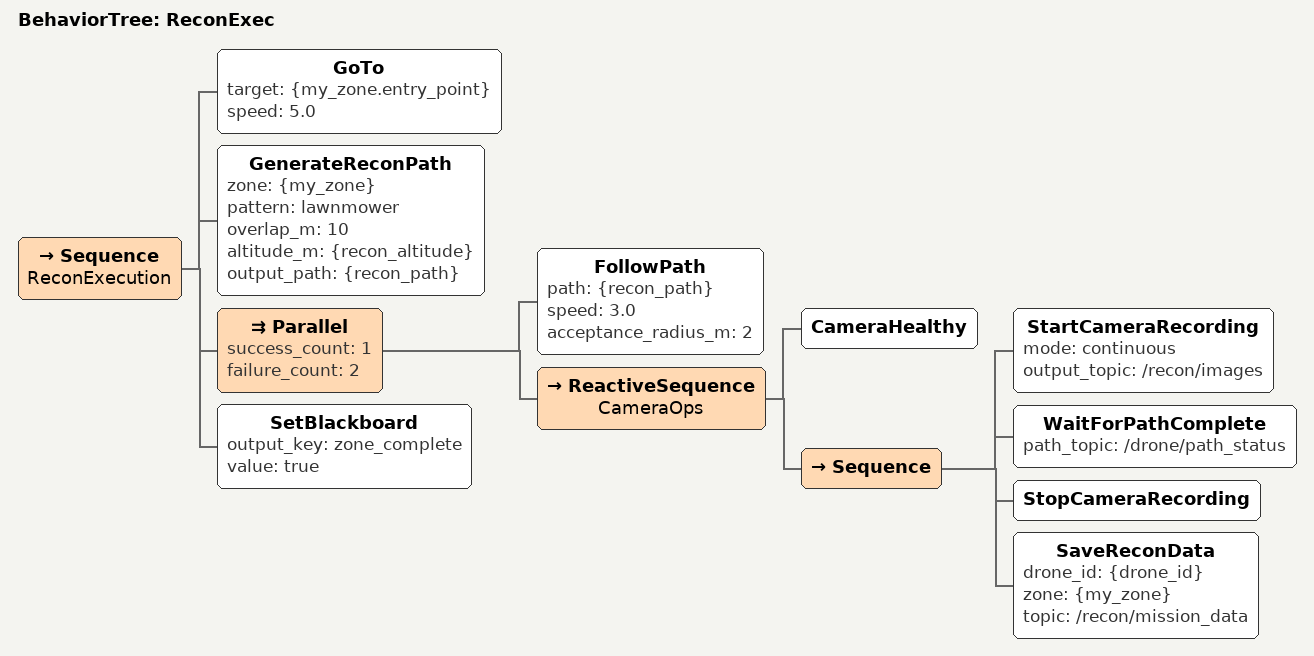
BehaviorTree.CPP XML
<?xml version="1.0"?>
<!--
  recon_exec_bt.xml — 구역 배정, 경로 생성, 경로 비행, 카메라 촬영을 담당

-->
<root main_tree_to_execute="ReconExec">

  <BehaviorTree ID="ReconExec">
    <Sequence name="ReconExecution">

      <!-- STEP 1: 내 구역으로 단독 이동 -->
      <GoTo
        target="{my_zone.entry_point}"
        speed="5.0"/>

      <!-- STEP 2: 구역 내 비행 경로 생성 (lawnmower 패턴) -->
      <GenerateReconPath
        zone="{my_zone}"
        pattern="lawnmower"
        overlap_m="10"
        altitude_m="{recon_altitude}"
        output_path="{recon_path}"/>

      <!-- STEP 3: 경로 비행 + 카메라 촬영 병렬 수행 -->
      <!--
        Parallel: 비행과 촬영을 동시에.
        비행이 완료되면(SUCCESS) 촬영도 종료.
        촬영 오류는 WARNING으로 처리, 비행 중단 안 함.
      -->
      <Parallel success_count="1" failure_count="2">

        <!-- 비행 경로 추종 -->
        <FollowPath
          path="{recon_path}"
          speed="3.0"
          acceptance_radius_m="2"/>

        <!-- 카메라 촬영: 경로 비행 중 상시 촬영 -->
        <ReactiveSequence name="CameraOps">
          <CameraHealthy/>  <!-- 카메라 이상 시 재시도 -->
          <Sequence>
            <StartCameraRecording
              mode="continuous"
              output_topic="/recon/images"/>
            <WaitForPathComplete
              path_topic="/drone/path_status"/>
            <StopCameraRecording/>
            <SaveReconData
              drone_id="{drone_id}"
              zone="{my_zone}"
              topic="/recon/mission_data"/>
          </Sequence>
        </ReactiveSequence>

      </Parallel>

      <!-- STEP 4: 구역 정찰 완료 확인 -->
      <SetBlackboard
        output_key="zone_complete"
        value="true"/>

    </Sequence>
  </BehaviorTree>

</root>
